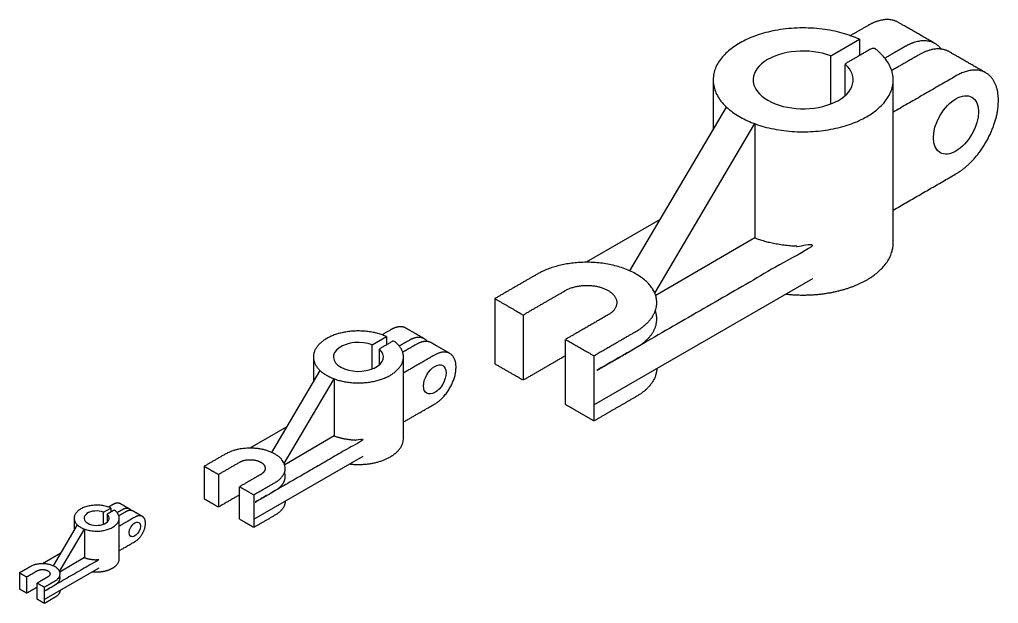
# Model space of a CAD drawing. Header units: inches. Extents: x 102 to 701, y 52 to 410.
import ezdxf

# ---------------------------------------------------------------- set-up
doc = ezdxf.new("R2010")
doc.units = ezdxf.units.IN
doc.header["$MEASUREMENT"] = 0

# ---------------------------------------------------------------- blocks, each defined once
blk = doc.blocks.new('3D FIG')
for p, q in [((66.84, 67), (66.84, 51.7)), ((50.66, 24.25), (27.93, 11.12)), ((30.31, -32.5), (97.31, 6.18)), ((0, 0), (0, -20)), ((8.66, -5), (8.66, -25)), ((30.31, -17.5), (30.31, -37.5))]:
    blk.add_line(p, q)
for points in [[(102.84, 59.63), (102.84, 74.38), (111.6, 79.43), (111.6, 74.43)], [(41.37, 8.49), (70.92, 58.61)], [(48.96, 1.71), (79.55, 53.6), (79.55, 18.6), (49.25, 0.92)]]:
    blk.add_lwpolyline(points)
blk.add_ellipse((94.4, 67), major_axis=(-15.31, 0), ratio=0.57735, start_param=4.128349, end_param=10.008818)
blk.add_ellipse((141.18, 53.21), major_axis=(-4.9, -8.49), ratio=0.57735)
for points, weights, knots in [([(134.78, 78.12), (129.15, 81.37), (123.52, 84.62), (119.72, 86.82), (114.34, 83.71), (111.6, 82.13), (108.86, 80.55)], [1, 1, 1, 0.923879532511, 1, 1, 1], [0, 0, 0, 1, 1, 1.785398, 1.785398, 1.967711, 1.967711, 1.967711]), ([(111.6, 79.43), (91.24, 88.82), (73.86, 77.61), (56.48, 66.39), (74.91, 55.75), (93.34, 45.11), (112.77, 55.14), (132.2, 65.18), (115.93, 76.93), (111.55, 74.4), (107.17, 71.88), (107.17, 67), (107.17, 62.13)], [1, 0.726512820225, 1, 0.726512820225, 1, 0.726512820225, 1, 0.726512820225, 1, 1, 1, 1, 1], [0, 0, 0, 1.515126, 1.515126, 3.030252, 3.030252, 4.545377, 4.545377, 6.060503, 6.060503, 7.060503, 7.060503, 8.060503, 8.060503, 8.060503]), ([(136.69, 76.42), (132.89, 81.42), (125.59, 77.21), (122.51, 75.43), (119.43, 73.65)], [0.865749499968, 0.811291364306, 1, 1, 1], [3.129542, 3.129542, 3.129542, 4.141593, 4.141593, 4.296794, 4.296794, 4.296794]), ([(150.37, 69.12), (144.74, 72.37), (139.11, 75.62), (135.3, 77.82), (129.92, 74.71), (125.72, 72.28), (121.51, 69.85)], [1, 1, 1, 0.923879532511, 1, 1, 1], [0, 0, 0, 1, 1, 1.785398, 1.785398, 2.065317, 2.065317, 2.065317]), ([(121.96, 27.11), (131.57, 32.66), (141.18, 38.21), (154.17, 45.71), (154.17, 60.71), (154.17, 75.71), (141.18, 68.21), (131.57, 62.66), (121.96, 57.11)], [1, 1, 1, 0.707106781187, 1, 0.707106781187, 1, 1, 1], [0.456177, 0.456177, 0.456177, 1, 1, 2.570796, 2.570796, 4.141593, 4.141593, 4.625906, 4.625906, 4.625906]), ([(89.02, 1.4), (101.81, -0.07), (111.88, 4.7), (121.96, 9.48), (121.96, 17), (121.96, 42), (121.96, 67)], [1, 0.903987406279, 1, 0.903987406279, 1, 1, 1], [0, 0, 0, 0.883582, 0.883582, 1.767164, 1.767164, 2.767164, 2.767164, 2.767164]), ([(121.96, 32), (121.96, 32.44), (121.91, 32.89), (121.94, 32.9), (121.96, 32.91)], [1, 0.999612624341, 1, 1, 1], [0, 0, 0, 0.055671, 0.055671, 1.055671, 1.055671, 1.055671]), ([(66.84, 32.05), (66.84, 32.02), (66.84, 32), (66.84, 32.02), (66.84, 32.05)], [1, 0.999998949802, 1, 1, 1], [0, 0, 0, 0.002899, 0.002899, 1.002899, 1.002899, 1.002899]), ([(79.55, 18.6), (87.69, 15.59), (97.31, 16.18), (63.81, -3.16), (30.31, -22.5), (36.81, -18.75), (43.3, -15), (51.47, -10.28), (49.14, -3.75)], [1, 0.943619105181, 1, 1, 1, 1, 1, 0.873786829728, 0.985376419085], [0, 0, 0, 0.674797, 0.674797, 1.674797, 1.674797, 2.674797, 2.674797, 3.661328, 3.661328, 3.661328]), ([(0, 0), (6.5, 3.75), (12.99, 7.5), (21.74, 12.55), (33.69, 10.7), (45.65, 8.85), (48.85, 1.95), (52.05, -4.95), (43.3, -10), (36.81, -13.75), (30.31, -17.5), (25.98, -15), (21.65, -12.5), (28.15, -8.75), (34.64, -5), (41.14, -1.25), (34.64, 2.5), (28.15, 6.25), (21.65, 2.5), (15.16, -1.25), (8.66, -5), (4.33, -2.5), (0, 0)], [1, 1, 1, 0.866025403784, 1, 0.866025403784, 1, 0.866025403784, 1, 1, 1, 1, 1, 1, 1, 0.707106781187, 1, 0.707106781187, 1, 1, 1, 1, 1], [0, 0, 0, 1, 1, 2.047198, 2.047198, 3.094395, 3.094395, 4.141593, 4.141593, 5.141593, 5.141593, 6.141593, 6.141593, 7.141593, 7.141593, 8.712389, 8.712389, 10.283185, 10.283185, 11.283185, 11.283185, 12.283185, 12.283185, 12.283185]), ([(49.58, -21.38), (49.49, -26.43), (43.3, -30), (36.81, -33.75), (30.31, -37.5), (25.98, -35), (21.65, -32.5), (21.65, -22.5), (21.65, -12.5)], [0.947934768606, 0.901396425524, 1, 1, 1, 1, 1, 1, 1], [0, 0, 0, 0.770724, 0.770724, 1.770724, 1.770724, 2.770724, 2.770724, 3.770724, 3.770724, 3.770724])]:
    blk.add_rational_spline(points, weights, degree=2, knots=knots)
for points, knots in [([(8.66, -10), (8.66, -10), (8.66, -10), (8.66, -10), (8.66, -10)], [0, 0, 0, 0.000108, 0.000108, 1.000108, 1.000108, 1.000108]), ([(21.65, -17.5), (15.16, -21.25), (8.66, -25), (4.33, -22.5), (0, -20)], [10.283185, 10.283185, 10.283185, 11.283185, 11.283185, 12.283185, 12.283185, 12.283185])]:
    blk.add_open_spline(points, degree=2, knots=knots)
blk.add_rational_spline([(45.19, -13.75), (45.25, -13.79), (45.31, -13.84)], [0.937229973209, 0.937516350046, 0.937822173509], degree=2)

msp = doc.modelspace()

# ---------------------------------------------------------------- block references
for p, xscale, yscale, zscale in [((392.56, 239.11), 2, 2, 2), ((101.56, 71.1), 0.5, 0.5, 0.5)]:
    msp.add_blockref('3D FIG', p, dxfattribs=dict(xscale=xscale, yscale=yscale, zscale=zscale))
msp.add_blockref('3D FIG', (214.63, 136.38))

doc.saveas('drawing.dxf')
